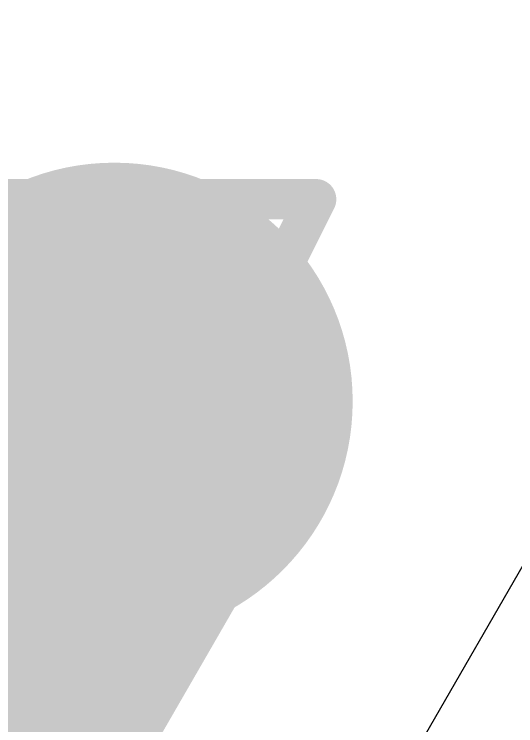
# Model space of a CAD drawing. Header units: inches. Extents: x -18 to 217, y -14 to 159.
# Drawn here: x 18.447 to 19.078, y 30.446 to 31.341 of the extents above; entities that cross this region are included whole.
import ezdxf

# ---------------------------------------------------------------- set-up
doc = ezdxf.new("R2010")
doc.units = ezdxf.units.IN
for name, color, linetype in [('Bottom Layer', 5, 'Continuous'), ('Dimension', 6, 'Continuous'), ('Drill Drawing', 1, 'Continuous'), ('Fabrication', 76, 'Continuous'), ('Top Layer', 1, 'Continuous'), ('Via Holes', 16, 'Continuous')]:
    doc.layers.add(name, color=color, linetype=linetype)

msp = doc.modelspace()

# ---------------------------------------------------------------- hatches: boundary and pattern name
at = {"layer": 'Bottom Layer'}
h = msp.add_hatch(color=5, dxfattribs=at)
edge = h.paths.add_edge_path()
edge.add_arc((18.57308, 30.85413), 0.3, 0, 360)
at = {"layer": 'Top Layer'}
h = msp.add_hatch(color=1, dxfattribs=at)
edge = h.paths.add_edge_path()
edge.add_arc((18.57308, 30.85413), 0.3, 0, 360)
at = {"layer": 'Via Holes'}
h = msp.add_hatch(color=7, dxfattribs=at)
edge = h.paths.add_edge_path()
edge.add_arc((18.57308, 30.85413), 0.15, 0, 360)

# ---------------------------------------------------------------- linework, layer by layer
at = {"layer": 'Dimension', "const_width": 0.254}
for points in [[(58.31, 19.467, 1), (13.31, 19.467, 1)], [(54.56034, 19.46693, 1), (17.06033, 19.46693, 1)]]:
    msp.add_lwpolyline(points, format="xyb", close=True, dxfattribs=at)
at = {"layer": 'Drill Drawing', "const_width": 0.0508}
for points in [[(18.31908, 31.10813), (18.82708, 31.10813)], [(18.31908, 31.10813), (18.57308, 30.60013)], [(18.57308, 30.60013), (18.82708, 31.10813)]]:
    msp.add_lwpolyline(points, dxfattribs=at)
at = {"layer": 'Drill Drawing', "const_width": 0.0254}
for points in [[(18.81438, 31.10813, 1), (18.83978, 31.10813, 1)], [(18.81438, 31.10813, 1), (18.83978, 31.10813, 1)], [(18.56038, 30.60013, 1), (18.58578, 30.60013, 1)], [(18.56038, 30.60013, 1), (18.58578, 30.60013, 1)]]:
    msp.add_lwpolyline(points, format="xyb", close=True, dxfattribs=at)
at = {"layer": 'Fabrication', "const_width": 0.0127}
for points in [[(53.19355, 31.33267, -1.1671), (15.67509, 13.58703)], [(53.19355, 31.33267, -1.1671), (15.67509, 13.58703)], [(53.19355, 31.33267, -1.1671), (15.67509, 13.58703)], [(53.19355, 31.33267, -1.1671), (15.67509, 13.58703)], [(54.51115, 31.13829, -1.205705), (14.17745, 15.54998)], [(54.51115, 31.13829, -1.205705), (14.17745, 15.54998)]]:
    msp.add_lwpolyline(points, format="xyb", dxfattribs=at)
at = {"layer": 'Top Layer'}
msp.add_line((19.14883, 30.75478), (18.52095, 29.66726), dxfattribs=at)
at = {"layer": 'Top Layer', "const_width": 2.032}
msp.add_lwpolyline([(14.24462, 13.13485, -0.267603), (19.4524, 34.99795)], format="xyb", dxfattribs=at)
at = {"layer": 'Top Layer', "const_width": 0.508}
msp.add_lwpolyline([(18.17015, 30.14293), (18.5501, 30.80105)], dxfattribs=at)
at = {"layer": 'Top Layer', "const_width": 0.254}
msp.add_lwpolyline([(18.4231, 30.80105, 1), (18.6771, 30.80105, 1)], format="xyb", close=True, dxfattribs=at)

doc.saveas('drawing.dxf')
